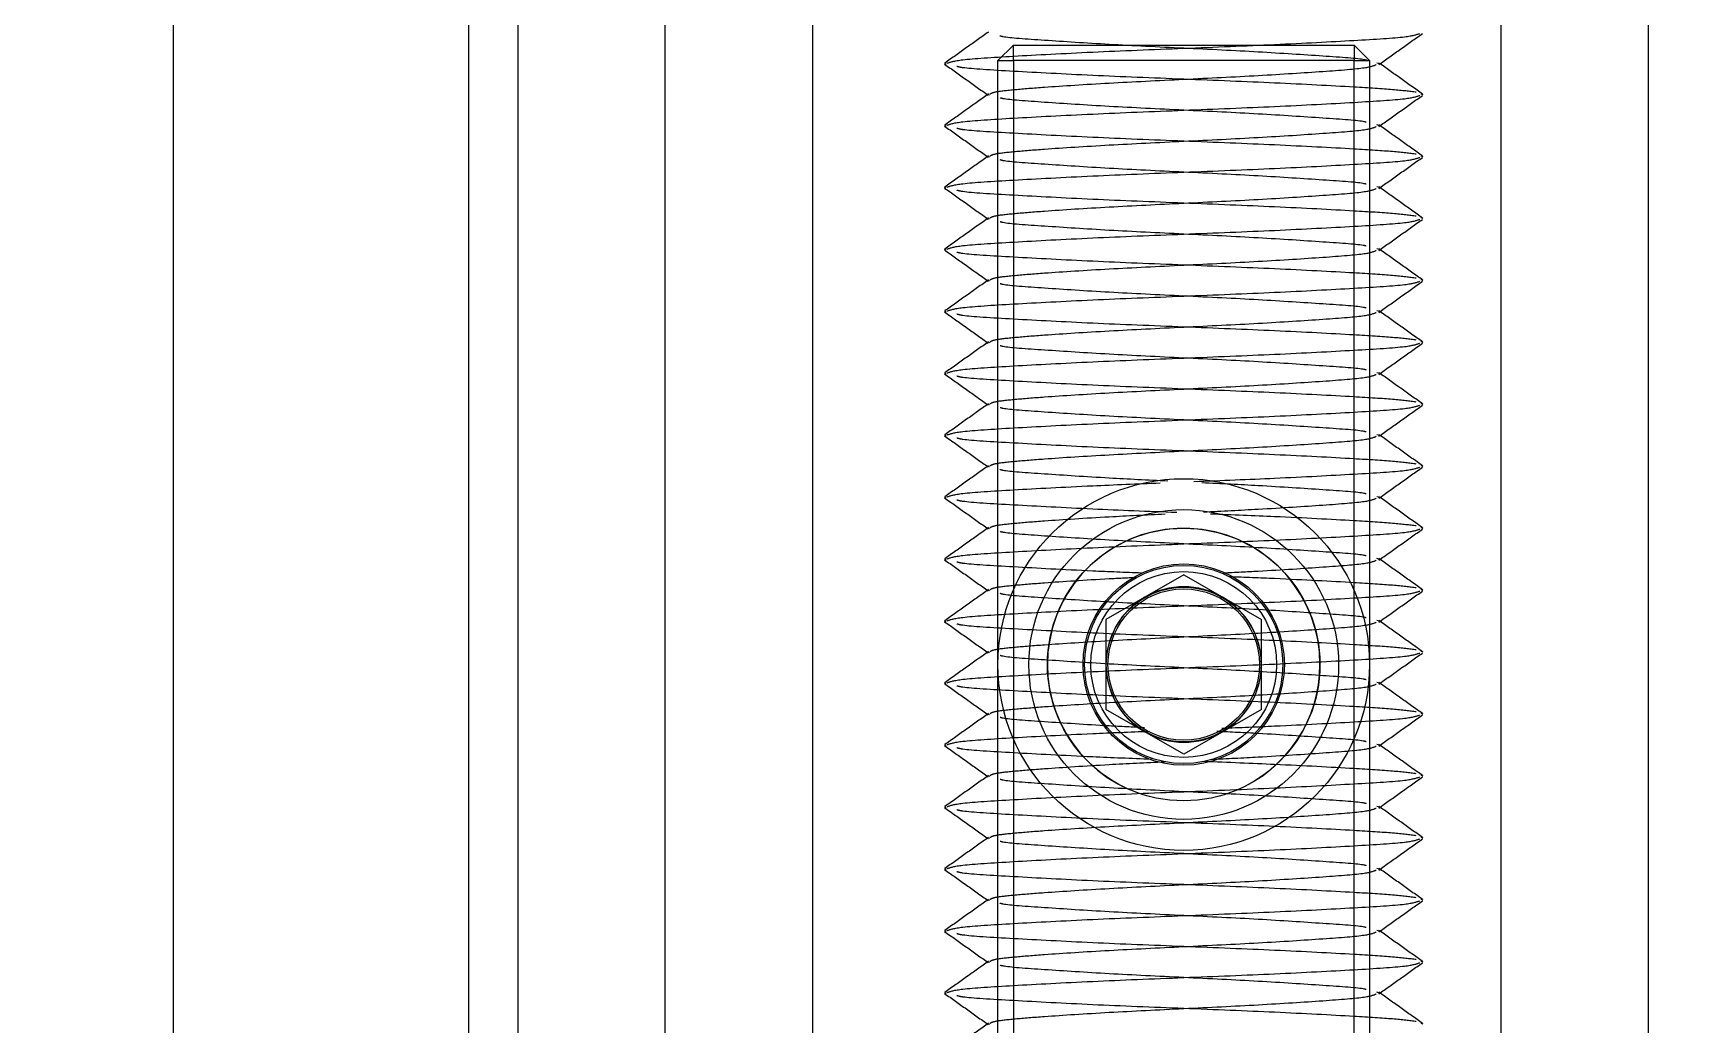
# Model space of a CAD drawing. Header units: metres. Extents: x 0 to 63075, y 0 to 44550.
# Drawn here: x 14044.5 to 14098.3, y 27399.6 to 27431.6 of the extents above; entities that cross this region are included whole.
import ezdxf

# ---------------------------------------------------------------- set-up
doc = ezdxf.new("R2010")
doc.units = ezdxf.units.M
doc.header["$LTSCALE"] = 75
doc.linetypes.add('HIDDEN2', pattern=[4.7625, 3.175, -1.5875])
for name, color, linetype in [('SDM', 7, 'Continuous'), ('SL1', 8, 'Continuous'), ('SL4', 4, 'Continuous'), ('ST1', 7, 'HIDDEN2')]:
    doc.layers.add(name, color=color, linetype=linetype)

# ---------------------------------------------------------------- blocks, each defined once
blk = doc.blocks.new('A$C1d93b9d1')
at = {"layer": 'SL1'}
blk.add_arc((5798.635, 3250), 171.45, 193.60643, 339.18626, dxfattribs=at)
blk = doc.blocks.new('A$C429c7d53')
at = {"layer": 'SL4'}
for p, q in [((328.24, 215), (328.24, 1004.763)), ((337.765, 1004.763), (337.765, 54.76)), ((339.358, 381.194), (339.358, 91.194)), ((344.115, 378.194), (344.115, 86.437)), ((371.108, 378.194), (371.108, 86.437)), ((375.865, 378.019), (375.865, 91.194)), ((348.878, 344.217), (348.878, 117.694)), ((360.865, 324.092), (358.355, 322.643)), ((360.865, 324.092), (363.375, 322.643)), ((358.355, 322.643), (358.355, 319.745)), ((363.375, 319.745), (363.375, 322.643)), ((360.865, 318.296), (358.355, 319.745)), ((363.375, 319.745), (360.865, 318.296))]:
    blk.add_line(p, q, dxfattribs=at)
for radius in [6, 5, 4.4]:
    blk.add_circle((360.865, 321.194), radius, dxfattribs=at)
for start, end in [(120, 180), (60, 120), (0, 60), (180, 240), (300, 0), (240, 300)]:
    blk.add_arc((360.865, 321.194), 2.51, start, end, dxfattribs=at)
at = {"layer": 'ST1'}
for p, q in [((325.003, 1004.763), (325.003, 4.763)), ((328.24, 215), (328.24, 1004.763)), ((333.003, 1004.763), (333.003, 4.763)), ((348.878, 381.194), (348.878, 81.194)), ((371.108, 381.194), (371.108, 86.437)), ((339.358, 378.194), (339.358, 91.194)), ((354.865, 340.694), (355.365, 341.194)), ((355.365, 341.194), (366.365, 341.194)), ((355.365, 340.694), (355.365, 341.194)), ((366.365, 341.194), (366.365, 340.694)), ((366.365, 341.194), (366.865, 340.694)), ((353.194, 340.576), (353.138, 340.589)), ((354.865, 121.694), (354.865, 340.694)), ((354.865, 340.694), (355.365, 340.694)), ((366.365, 340.694), (355.365, 340.694)), ((355.365, 340.694), (355.365, 121.694)), ((366.365, 121.694), (366.365, 340.694)), ((366.365, 340.694), (366.865, 340.694)), ((366.865, 340.694), (366.865, 121.694)), ((367.186, 340.589), (367.098, 340.612)), ((354.597, 339.575), (354.544, 339.589)), ((368.592, 339.589), (368.534, 339.61)), ((353.194, 338.576), (353.138, 338.589)), ((367.186, 338.589), (367.098, 338.612)), ((354.597, 337.575), (354.544, 337.589)), ((368.592, 337.589), (368.534, 337.61)), ((353.194, 336.576), (353.138, 336.589)), ((367.186, 336.589), (367.098, 336.612)), ((354.597, 335.575), (354.544, 335.589)), ((368.592, 335.589), (368.534, 335.61)), ((353.194, 334.576), (353.138, 334.589)), ((367.186, 334.589), (367.098, 334.612)), ((354.597, 333.575), (354.544, 333.589)), ((368.592, 333.589), (368.534, 333.61)), ((353.194, 332.576), (353.138, 332.589)), ((367.186, 332.589), (367.098, 332.612)), ((354.597, 331.575), (354.544, 331.589)), ((368.592, 331.589), (368.534, 331.61)), ((353.194, 330.576), (353.138, 330.589)), ((367.186, 330.589), (367.098, 330.612)), ((354.597, 329.575), (354.544, 329.589)), ((368.592, 329.589), (368.534, 329.61)), ((367.186, 328.589), (367.098, 328.612)), ((353.194, 328.576), (353.138, 328.589)), ((354.597, 327.575), (354.544, 327.589)), ((368.592, 327.589), (368.534, 327.61)), ((353.194, 326.576), (353.138, 326.589)), ((367.186, 326.589), (367.098, 326.612)), ((354.597, 325.575), (354.544, 325.589)), ((368.592, 325.589), (368.534, 325.61)), ((353.194, 324.576), (353.138, 324.589)), ((367.186, 324.589), (367.098, 324.612)), ((354.597, 323.575), (354.544, 323.589)), ((368.592, 323.589), (368.534, 323.61)), ((353.194, 322.576), (353.138, 322.589)), ((367.186, 322.589), (367.098, 322.612)), ((368.592, 321.589), (368.534, 321.61)), ((354.597, 321.575), (354.544, 321.589)), ((353.194, 320.576), (353.138, 320.589)), ((367.186, 320.589), (367.098, 320.612)), ((354.597, 319.575), (354.544, 319.589)), ((368.592, 319.589), (368.534, 319.61)), ((353.194, 318.576), (353.138, 318.589)), ((367.186, 318.589), (367.098, 318.612)), ((354.597, 317.575), (354.544, 317.589)), ((368.592, 317.589), (368.534, 317.61)), ((353.194, 316.576), (353.138, 316.589)), ((367.186, 316.589), (367.098, 316.612)), ((354.597, 315.575), (354.544, 315.589)), ((368.592, 315.589), (368.534, 315.61)), ((367.186, 314.589), (367.098, 314.612)), ((353.194, 314.576), (353.138, 314.589)), ((354.597, 313.575), (354.544, 313.589)), ((368.592, 313.589), (368.534, 313.61)), ((353.194, 312.576), (353.138, 312.589)), ((367.186, 312.589), (367.098, 312.612)), ((354.597, 311.575), (354.544, 311.589)), ((368.592, 311.589), (368.534, 311.61)), ((353.194, 310.576), (353.138, 310.589)), ((367.186, 310.589), (367.098, 310.612)), ((354.597, 309.575), (354.544, 309.589)), ((368.592, 309.589), (368.534, 309.61))]:
    blk.add_line(p, q, dxfattribs=at)
for radius in [3.25, 3.25, 3.2, 3, 2.5, 2.445]:
    blk.add_circle((360.865, 321.194), radius, dxfattribs=at)
for start, end in [(0, 246.4436), (292.813, 0)]:
    blk.add_arc((360.865, 321.194), 4.4, start, end, dxfattribs=at)
for points, knots in [([(354.561, 341.613), (354.326, 341.446), (353.856, 341.111), (353.386, 340.776), (353.151, 340.608)], [0, 0, 0, 0, 0.499908, 1, 1, 1, 1]), ([(353.229, 340.608), (353.334, 340.645), (353.561, 340.725), (355.282, 340.832), (357.822, 340.968), (360.865, 341.089), (363.908, 341.209), (366.447, 341.345), (368.157, 341.451), (368.382, 341.53), (368.485, 341.566)], [0, 0, 0, 0, 0.111758, 0.239388, 0.372264, 0.501747, 0.63123, 0.764106, 0.891736, 1, 1, 1, 1]), ([(367.164, 340.561), (367.399, 340.728), (367.869, 341.063), (368.339, 341.398), (368.574, 341.565)], [0, 0, 0, 0, 0.499911, 1, 1, 1, 1]), ([(366.784, 340.694), (366.759, 340.702), (366.596, 340.752), (365.394, 340.831), (363.364, 340.968), (360.865, 341.089), (358.367, 341.209), (356.334, 341.346), (355.127, 341.426), (354.964, 341.477), (354.936, 341.486)], [0, 0, 0, 0, 0.028686, 0.1824, 0.342443, 0.498392, 0.654341, 0.814384, 0.968098, 1, 1, 1, 1]), ([(353.143, 340.576), (353.377, 340.409), (353.847, 340.075), (354.316, 339.741), (354.55, 339.573)], [0, 0, 0, 0, 0.5000327, 1, 1, 1, 1]), ([(368.375, 339.667), (368.156, 339.695), (367.718, 339.752), (366.214, 339.845), (363.905, 339.968), (360.868, 340.089), (357.814, 340.209), (355.313, 340.346), (353.794, 340.432), (353.589, 340.488), (353.537, 340.503)], [0, 0, 0, 0, 0.103388, 0.206233, 0.357671, 0.505243, 0.652814, 0.804253, 0.949712, 1, 1, 1, 1]), ([(354.609, 339.612), (354.65, 339.636), (354.738, 339.688), (355.379, 339.758), (356.52, 339.848), (358.382, 339.968), (360.863, 340.089), (363.355, 340.209), (365.43, 340.345), (366.819, 340.45), (367.002, 340.527), (367.085, 340.562)], [0, 0, 0, 0, 0.072607, 0.155069, 0.237884, 0.371691, 0.502076, 0.632461, 0.766268, 0.894784, 1, 1, 1, 1]), ([(368.577, 339.61), (368.342, 339.777), (367.873, 340.111), (367.404, 340.446), (367.169, 340.613)], [0, 0, 0, 0, 0.500042, 1, 1, 1, 1]), ([(354.561, 339.613), (354.326, 339.446), (353.856, 339.111), (353.386, 338.776), (353.151, 338.608)], [0, 0, 0, 0, 0.499908, 1, 1, 1, 1]), ([(353.229, 338.608), (353.334, 338.645), (353.561, 338.725), (355.282, 338.832), (357.822, 338.968), (360.865, 339.089), (363.908, 339.209), (366.447, 339.345), (368.157, 339.451), (368.382, 339.53), (368.485, 339.566)], [0, 0, 0, 0, 0.111758, 0.239388, 0.372264, 0.501747, 0.63123, 0.764106, 0.891736, 1, 1, 1, 1]), ([(366.759, 338.701), (366.74, 338.706), (366.578, 338.754), (365.389, 338.831), (363.365, 338.968), (360.865, 339.089), (358.367, 339.209), (356.334, 339.346), (355.127, 339.426), (354.964, 339.477), (354.936, 339.486)], [0, 0, 0, 0, 0.020732, 0.175704, 0.337058, 0.494284, 0.651511, 0.812864, 0.967837, 1, 1, 1, 1]), ([(367.164, 338.561), (367.399, 338.728), (367.869, 339.063), (368.339, 339.398), (368.574, 339.565)], [0, 0, 0, 0, 0.499911, 1, 1, 1, 1]), ([(353.143, 338.576), (353.377, 338.409), (353.847, 338.075), (354.316, 337.741), (354.55, 337.573)], [0, 0, 0, 0, 0.500033, 1, 1, 1, 1]), ([(368.375, 337.667), (368.156, 337.695), (367.718, 337.752), (366.214, 337.845), (363.905, 337.968), (360.868, 338.089), (357.814, 338.209), (355.313, 338.346), (353.794, 338.432), (353.589, 338.488), (353.537, 338.503)], [0, 0, 0, 0, 0.103388, 0.206233, 0.357671, 0.505243, 0.652814, 0.804253, 0.949712, 1, 1, 1, 1]), ([(354.609, 337.612), (354.65, 337.636), (354.738, 337.688), (355.379, 337.758), (356.52, 337.848), (358.382, 337.968), (360.863, 338.089), (363.355, 338.209), (365.43, 338.345), (366.819, 338.45), (367.002, 338.527), (367.085, 338.562)], [0, 0, 0, 0, 0.072607, 0.155069, 0.237884, 0.371691, 0.502076, 0.632461, 0.766268, 0.894784, 1, 1, 1, 1]), ([(368.577, 337.61), (368.342, 337.777), (367.873, 338.111), (367.404, 338.446), (367.169, 338.613)], [0, 0, 0, 0, 0.500042, 1, 1, 1, 1]), ([(354.561, 337.613), (354.326, 337.446), (353.856, 337.111), (353.386, 336.776), (353.151, 336.608)], [0, 0, 0, 0, 0.499908, 1, 1, 1, 1]), ([(353.229, 336.608), (353.334, 336.645), (353.561, 336.725), (355.282, 336.832), (357.822, 336.968), (360.865, 337.089), (363.908, 337.209), (366.447, 337.345), (368.157, 337.451), (368.382, 337.53), (368.485, 337.566)], [0, 0, 0, 0, 0.111758, 0.239388, 0.372264, 0.501747, 0.63123, 0.764106, 0.891736, 1, 1, 1, 1]), ([(366.759, 336.701), (366.74, 336.706), (366.578, 336.754), (365.389, 336.831), (363.365, 336.968), (360.865, 337.089), (358.367, 337.209), (356.334, 337.346), (355.127, 337.426), (354.964, 337.477), (354.936, 337.486)], [0, 0, 0, 0, 0.020732, 0.175704, 0.337058, 0.494284, 0.651511, 0.812864, 0.967837, 1, 1, 1, 1]), ([(367.164, 336.561), (367.399, 336.728), (367.869, 337.063), (368.339, 337.398), (368.574, 337.565)], [0, 0, 0, 0, 0.499911, 1, 1, 1, 1]), ([(353.143, 336.576), (353.377, 336.409), (353.847, 336.075), (354.316, 335.741), (354.55, 335.573)], [0, 0, 0, 0, 0.5000327, 1, 1, 1, 1]), ([(368.375, 335.667), (368.156, 335.695), (367.718, 335.752), (366.214, 335.845), (363.905, 335.968), (360.868, 336.089), (357.814, 336.209), (355.313, 336.346), (353.794, 336.432), (353.589, 336.488), (353.537, 336.503)], [0, 0, 0, 0, 0.103388, 0.206233, 0.357671, 0.505243, 0.652814, 0.804253, 0.949712, 1, 1, 1, 1]), ([(354.609, 335.612), (354.65, 335.636), (354.738, 335.688), (355.379, 335.758), (356.52, 335.848), (358.382, 335.968), (360.863, 336.089), (363.355, 336.209), (365.43, 336.345), (366.819, 336.45), (367.002, 336.527), (367.085, 336.562)], [0, 0, 0, 0, 0.072607, 0.155069, 0.237884, 0.371691, 0.502076, 0.632461, 0.766268, 0.894784, 1, 1, 1, 1]), ([(368.577, 335.61), (368.342, 335.777), (367.873, 336.111), (367.404, 336.446), (367.169, 336.613)], [0, 0, 0, 0, 0.500042, 1, 1, 1, 1]), ([(354.561, 335.613), (354.326, 335.446), (353.856, 335.111), (353.386, 334.776), (353.151, 334.608)], [0, 0, 0, 0, 0.499908, 1, 1, 1, 1]), ([(353.229, 334.608), (353.334, 334.645), (353.561, 334.725), (355.282, 334.832), (357.822, 334.968), (360.865, 335.089), (363.908, 335.209), (366.447, 335.345), (368.157, 335.451), (368.382, 335.53), (368.485, 335.566)], [0, 0, 0, 0, 0.111758, 0.239388, 0.372264, 0.501747, 0.63123, 0.764106, 0.891736, 1, 1, 1, 1]), ([(366.759, 334.701), (366.74, 334.706), (366.578, 334.754), (365.389, 334.831), (363.365, 334.968), (360.865, 335.089), (358.367, 335.209), (356.334, 335.346), (355.127, 335.426), (354.964, 335.477), (354.936, 335.486)], [0, 0, 0, 0, 0.020732, 0.175704, 0.337058, 0.494284, 0.651511, 0.812864, 0.967837, 1, 1, 1, 1]), ([(367.164, 334.561), (367.399, 334.728), (367.869, 335.063), (368.339, 335.398), (368.574, 335.565)], [0, 0, 0, 0, 0.499911, 1, 1, 1, 1]), ([(353.143, 334.576), (353.377, 334.409), (353.847, 334.075), (354.316, 333.741), (354.55, 333.573)], [0, 0, 0, 0, 0.500033, 1, 1, 1, 1]), ([(354.609, 333.612), (354.65, 333.636), (354.738, 333.688), (355.379, 333.758), (356.52, 333.848), (358.382, 333.968), (360.863, 334.089), (363.355, 334.209), (365.43, 334.345), (366.819, 334.45), (367.002, 334.527), (367.085, 334.562)], [0, 0, 0, 0, 0.072607, 0.155069, 0.237884, 0.371691, 0.502076, 0.632461, 0.766268, 0.894784, 1, 1, 1, 1]), ([(368.577, 333.61), (368.342, 333.777), (367.873, 334.111), (367.404, 334.446), (367.169, 334.613)], [0, 0, 0, 0, 0.500042, 1, 1, 1, 1]), ([(368.375, 333.667), (368.156, 333.695), (367.718, 333.752), (366.214, 333.845), (363.905, 333.968), (360.868, 334.089), (357.814, 334.209), (355.313, 334.346), (353.794, 334.432), (353.589, 334.488), (353.537, 334.503)], [0, 0, 0, 0, 0.103388, 0.206233, 0.357671, 0.505243, 0.652814, 0.804253, 0.949712, 1, 1, 1, 1]), ([(354.561, 333.613), (354.326, 333.446), (353.856, 333.111), (353.386, 332.776), (353.151, 332.608)], [0, 0, 0, 0, 0.499908, 1, 1, 1, 1]), ([(353.229, 332.608), (353.334, 332.645), (353.561, 332.725), (355.282, 332.832), (357.822, 332.968), (360.865, 333.089), (363.908, 333.209), (366.447, 333.345), (368.157, 333.451), (368.382, 333.53), (368.485, 333.566)], [0, 0, 0, 0, 0.111758, 0.239388, 0.372264, 0.501747, 0.63123, 0.764106, 0.891736, 1, 1, 1, 1]), ([(366.759, 332.701), (366.74, 332.706), (366.578, 332.754), (365.389, 332.831), (363.365, 332.968), (360.865, 333.089), (358.367, 333.209), (356.334, 333.346), (355.127, 333.426), (354.964, 333.477), (354.936, 333.486)], [0, 0, 0, 0, 0.020732, 0.175704, 0.337058, 0.494284, 0.651511, 0.812864, 0.967837, 1, 1, 1, 1]), ([(367.164, 332.561), (367.399, 332.728), (367.869, 333.063), (368.339, 333.398), (368.574, 333.565)], [0, 0, 0, 0, 0.499911, 1, 1, 1, 1]), ([(353.143, 332.576), (353.377, 332.409), (353.847, 332.075), (354.316, 331.741), (354.55, 331.573)], [0, 0, 0, 0, 0.500033, 1, 1, 1, 1]), ([(368.375, 331.667), (368.156, 331.695), (367.718, 331.752), (366.214, 331.845), (363.905, 331.968), (360.868, 332.089), (357.814, 332.209), (355.313, 332.346), (353.794, 332.432), (353.589, 332.488), (353.537, 332.503)], [0, 0, 0, 0, 0.103388, 0.206233, 0.357671, 0.505243, 0.652814, 0.804253, 0.949712, 1, 1, 1, 1]), ([(354.609, 331.612), (354.65, 331.636), (354.738, 331.688), (355.379, 331.758), (356.52, 331.848), (358.382, 331.968), (360.863, 332.089), (363.355, 332.209), (365.43, 332.345), (366.819, 332.45), (367.002, 332.527), (367.085, 332.562)], [0, 0, 0, 0, 0.072607, 0.155069, 0.237884, 0.371691, 0.502076, 0.632461, 0.766268, 0.894784, 1, 1, 1, 1]), ([(368.577, 331.61), (368.342, 331.777), (367.873, 332.111), (367.404, 332.446), (367.169, 332.613)], [0, 0, 0, 0, 0.500042, 1, 1, 1, 1]), ([(354.561, 331.613), (354.326, 331.446), (353.856, 331.111), (353.386, 330.776), (353.151, 330.608)], [0, 0, 0, 0, 0.499908, 1, 1, 1, 1]), ([(353.229, 330.608), (353.334, 330.645), (353.561, 330.725), (355.282, 330.832), (357.822, 330.968), (360.865, 331.089), (363.908, 331.209), (366.447, 331.345), (368.157, 331.451), (368.382, 331.53), (368.485, 331.566)], [0, 0, 0, 0, 0.111758, 0.239388, 0.372264, 0.501747, 0.63123, 0.764106, 0.891736, 1, 1, 1, 1]), ([(366.759, 330.701), (366.74, 330.706), (366.578, 330.754), (365.389, 330.831), (363.365, 330.968), (360.865, 331.089), (358.367, 331.209), (356.334, 331.346), (355.127, 331.426), (354.964, 331.477), (354.936, 331.486)], [0, 0, 0, 0, 0.020732, 0.175704, 0.337058, 0.494284, 0.651511, 0.812864, 0.967837, 1, 1, 1, 1]), ([(367.164, 330.561), (367.399, 330.728), (367.869, 331.063), (368.339, 331.398), (368.574, 331.565)], [0, 0, 0, 0, 0.499911, 1, 1, 1, 1]), ([(353.143, 330.576), (353.377, 330.409), (353.847, 330.075), (354.316, 329.741), (354.55, 329.573)], [0, 0, 0, 0, 0.5000327, 1, 1, 1, 1]), ([(368.375, 329.667), (368.156, 329.695), (367.718, 329.752), (366.214, 329.845), (363.905, 329.968), (360.868, 330.089), (357.814, 330.209), (355.313, 330.346), (353.794, 330.432), (353.589, 330.488), (353.537, 330.503)], [0, 0, 0, 0, 0.103388, 0.206233, 0.357671, 0.505243, 0.652814, 0.804253, 0.949712, 1, 1, 1, 1]), ([(354.609, 329.612), (354.65, 329.636), (354.738, 329.688), (355.379, 329.758), (356.52, 329.848), (358.382, 329.968), (360.863, 330.089), (363.355, 330.209), (365.43, 330.345), (366.819, 330.45), (367.002, 330.527), (367.085, 330.562)], [0, 0, 0, 0, 0.072607, 0.155069, 0.237884, 0.371691, 0.502076, 0.632461, 0.766268, 0.894784, 1, 1, 1, 1]), ([(368.577, 329.61), (368.342, 329.777), (367.873, 330.111), (367.404, 330.446), (367.169, 330.613)], [0, 0, 0, 0, 0.5000417, 1, 1, 1, 1]), ([(354.561, 329.613), (354.326, 329.446), (353.856, 329.111), (353.386, 328.776), (353.151, 328.608)], [0, 0, 0, 0, 0.499908, 1, 1, 1, 1]), ([(353.229, 328.608), (353.334, 328.645), (353.561, 328.725), (355.282, 328.832), (357.822, 328.968), (360.865, 329.089), (363.908, 329.209), (366.447, 329.345), (368.157, 329.451), (368.382, 329.53), (368.485, 329.566)], [0, 0, 0, 0, 0.111758, 0.239388, 0.372264, 0.501747, 0.63123, 0.764106, 0.891736, 1, 1, 1, 1]), ([(366.759, 328.701), (366.74, 328.706), (366.578, 328.754), (365.389, 328.831), (363.365, 328.968), (360.865, 329.089), (358.367, 329.209), (356.334, 329.346), (355.127, 329.426), (354.964, 329.477), (354.936, 329.486)], [0, 0, 0, 0, 0.020732, 0.175704, 0.337058, 0.494284, 0.651511, 0.812864, 0.967837, 1, 1, 1, 1]), ([(367.164, 328.561), (367.399, 328.728), (367.869, 329.063), (368.339, 329.398), (368.574, 329.565)], [0, 0, 0, 0, 0.499911, 1, 1, 1, 1]), ([(368.577, 327.61), (368.342, 327.777), (367.873, 328.111), (367.404, 328.446), (367.169, 328.613)], [0, 0, 0, 0, 0.500042, 1, 1, 1, 1]), ([(353.143, 328.576), (353.377, 328.409), (353.847, 328.075), (354.316, 327.741), (354.55, 327.573)], [0, 0, 0, 0, 0.5000327, 1, 1, 1, 1]), ([(368.375, 327.667), (368.156, 327.695), (367.718, 327.752), (366.214, 327.845), (363.905, 327.968), (360.868, 328.089), (357.814, 328.209), (355.313, 328.346), (353.794, 328.432), (353.589, 328.488), (353.537, 328.503)], [0, 0, 0, 0, 0.103388, 0.206233, 0.357671, 0.505243, 0.652814, 0.804253, 0.949712, 1, 1, 1, 1]), ([(354.609, 327.612), (354.65, 327.636), (354.738, 327.688), (355.379, 327.758), (356.52, 327.848), (358.382, 327.968), (360.863, 328.089), (363.355, 328.209), (365.43, 328.345), (366.819, 328.45), (367.002, 328.527), (367.085, 328.562)], [0, 0, 0, 0, 0.072607, 0.155069, 0.237884, 0.371691, 0.502076, 0.632461, 0.766268, 0.894784, 1, 1, 1, 1]), ([(354.561, 327.613), (354.326, 327.446), (353.856, 327.111), (353.386, 326.776), (353.151, 326.608)], [0, 0, 0, 0, 0.499908, 1, 1, 1, 1]), ([(361.195, 327.102), (362.087, 327.138), (364.008, 327.214), (366.445, 327.345), (368.157, 327.451), (368.382, 327.53), (368.485, 327.566)], [0, 0, 0, 0, 0.23759, 0.512303, 0.77617, 1, 1, 1, 1]), ([(367.164, 326.561), (367.399, 326.728), (367.869, 327.063), (368.339, 327.398), (368.574, 327.565)], [0, 0, 0, 0, 0.499911, 1, 1, 1, 1]), ([(353.229, 326.608), (353.334, 326.645), (353.56, 326.725), (355.286, 326.832), (357.593, 326.957), (359.364, 327.027), (360.107, 327.057)], [0, 0, 0, 0, 0.23863, 0.511149, 0.79487, 1, 1, 1, 1]), ([(360.351, 327.115), (359.704, 327.146), (358.213, 327.218), (356.336, 327.346), (355.127, 327.426), (354.964, 327.477), (354.936, 327.486)], [0, 0, 0, 0, 0.261803, 0.603595, 0.931869, 1, 1, 1, 1]), ([(366.759, 326.701), (366.74, 326.706), (366.579, 326.754), (365.386, 326.831), (363.54, 326.957), (362.073, 327.029), (361.452, 327.059)], [0, 0, 0, 0, 0.045476, 0.385406, 0.739334, 1, 1, 1, 1]), ([(353.143, 326.576), (353.377, 326.409), (353.847, 326.075), (354.316, 325.741), (354.55, 325.573)], [0, 0, 0, 0, 0.5000327, 1, 1, 1, 1]), ([(360.644, 326.098), (359.713, 326.135), (357.748, 326.212), (355.314, 326.346), (353.794, 326.432), (353.589, 326.488), (353.537, 326.503)], [0, 0, 0, 0, 0.282133, 0.595259, 0.896021, 1, 1, 1, 1]), ([(361.506, 326.121), (362.107, 326.151), (363.549, 326.221), (365.427, 326.346), (366.82, 326.45), (367.003, 326.527), (367.085, 326.562)], [0, 0, 0, 0, 0.206362, 0.495296, 0.772803, 1, 1, 1, 1]), ([(368.577, 325.61), (368.342, 325.777), (367.873, 326.111), (367.404, 326.446), (367.169, 326.613)], [0, 0, 0, 0, 0.500042, 1, 1, 1, 1]), ([(354.609, 325.612), (354.65, 325.636), (354.738, 325.688), (355.379, 325.758), (356.522, 325.848), (358.198, 325.957), (359.652, 326.028), (360.266, 326.058)], [0, 0, 0, 0, 0.154626, 0.330238, 0.506602, 0.791562, 1, 1, 1, 1]), ([(368.375, 325.667), (368.156, 325.695), (367.719, 325.752), (366.211, 325.845), (364.169, 325.955), (362.437, 326.024), (361.732, 326.052)], [0, 0, 0, 0, 0.223937, 0.446697, 0.77471, 1, 1, 1, 1]), ([(354.561, 325.613), (354.326, 325.446), (353.856, 325.111), (353.386, 324.776), (353.151, 324.608)], [0, 0, 0, 0, 0.499908, 1, 1, 1, 1]), ([(353.229, 324.608), (353.334, 324.645), (353.561, 324.725), (355.282, 324.832), (357.822, 324.968), (360.865, 325.089), (363.908, 325.209), (366.447, 325.345), (368.157, 325.451), (368.382, 325.53), (368.485, 325.566)], [0, 0, 0, 0, 0.111758, 0.239388, 0.372264, 0.501747, 0.63123, 0.764106, 0.891736, 1, 1, 1, 1]), ([(366.759, 324.701), (366.74, 324.706), (366.578, 324.754), (365.389, 324.831), (363.365, 324.968), (360.865, 325.089), (358.367, 325.209), (356.334, 325.346), (355.127, 325.426), (354.964, 325.477), (354.936, 325.486)], [0, 0, 0, 0, 0.020732, 0.175704, 0.337058, 0.494284, 0.651511, 0.812864, 0.967837, 1, 1, 1, 1]), ([(367.164, 324.561), (367.399, 324.728), (367.869, 325.063), (368.339, 325.398), (368.574, 325.565)], [0, 0, 0, 0, 0.499911, 1, 1, 1, 1]), ([(353.143, 324.576), (353.377, 324.409), (353.847, 324.075), (354.316, 323.741), (354.55, 323.573)], [0, 0, 0, 0, 0.5000327, 1, 1, 1, 1]), ([(359.505, 324.145), (358.968, 324.167), (357.406, 324.229), (355.321, 324.346), (353.794, 324.432), (353.589, 324.488), (353.537, 324.503)], [0, 0, 0, 0, 0.185758, 0.540921, 0.882062, 1, 1, 1, 1]), ([(362.149, 324.154), (362.528, 324.173), (363.744, 324.232), (365.423, 324.346), (366.821, 324.45), (367.003, 324.527), (367.085, 324.562)], [0, 0, 0, 0, 0.141775, 0.454223, 0.754314, 1, 1, 1, 1]), ([(368.577, 323.61), (368.342, 323.777), (367.873, 324.111), (367.404, 324.446), (367.169, 324.613)], [0, 0, 0, 0, 0.500042, 1, 1, 1, 1]), ([(354.609, 323.612), (354.65, 323.636), (354.739, 323.688), (355.378, 323.758), (356.526, 323.848), (357.907, 323.94), (359.03, 323.996), (359.319, 324.01)], [0, 0, 0, 0, 0.173636, 0.370838, 0.568885, 0.888877, 1, 1, 1, 1]), ([(368.375, 323.667), (368.156, 323.695), (367.719, 323.752), (366.208, 323.845), (364.357, 323.946), (362.841, 324.007), (362.347, 324.027)], [0, 0, 0, 0, 0.240012, 0.478761, 0.83032, 1, 1, 1, 1]), ([(354.561, 323.613), (354.326, 323.446), (353.856, 323.111), (353.386, 322.776), (353.151, 322.608)], [0, 0, 0, 0, 0.499908, 1, 1, 1, 1]), ([(353.229, 322.608), (353.334, 322.645), (353.561, 322.725), (355.282, 322.832), (357.822, 322.968), (360.865, 323.089), (363.908, 323.209), (366.447, 323.345), (368.157, 323.451), (368.382, 323.53), (368.485, 323.566)], [0, 0, 0, 0, 0.111758, 0.239388, 0.372264, 0.501747, 0.63123, 0.764106, 0.891736, 1, 1, 1, 1]), ([(366.759, 322.701), (366.74, 322.706), (366.578, 322.754), (365.389, 322.831), (363.365, 322.968), (360.865, 323.089), (358.367, 323.209), (356.334, 323.346), (355.127, 323.426), (354.964, 323.477), (354.936, 323.486)], [0, 0, 0, 0, 0.020732, 0.175704, 0.337058, 0.494284, 0.651511, 0.812864, 0.967837, 1, 1, 1, 1]), ([(367.164, 322.561), (367.399, 322.728), (367.869, 323.063), (368.339, 323.398), (368.574, 323.565)], [0, 0, 0, 0, 0.499911, 1, 1, 1, 1]), ([(353.143, 322.576), (353.377, 322.409), (353.847, 322.075), (354.316, 321.741), (354.55, 321.573)], [0, 0, 0, 0, 0.500033, 1, 1, 1, 1]), ([(368.375, 321.667), (368.156, 321.695), (367.718, 321.752), (366.214, 321.845), (363.905, 321.968), (360.868, 322.089), (357.814, 322.209), (355.313, 322.346), (353.794, 322.432), (353.589, 322.488), (353.537, 322.503)], [0, 0, 0, 0, 0.103388, 0.206233, 0.357671, 0.505243, 0.652814, 0.804253, 0.949712, 1, 1, 1, 1]), ([(354.609, 321.612), (354.65, 321.636), (354.738, 321.688), (355.379, 321.758), (356.52, 321.848), (358.382, 321.968), (360.863, 322.089), (363.355, 322.209), (365.43, 322.345), (366.819, 322.45), (367.002, 322.527), (367.085, 322.562)], [0, 0, 0, 0, 0.072607, 0.155069, 0.237884, 0.371691, 0.502076, 0.632461, 0.766268, 0.894784, 1, 1, 1, 1]), ([(368.577, 321.61), (368.342, 321.777), (367.873, 322.111), (367.404, 322.446), (367.169, 322.613)], [0, 0, 0, 0, 0.500042, 1, 1, 1, 1]), ([(354.561, 321.613), (354.326, 321.446), (353.856, 321.111), (353.386, 320.776), (353.151, 320.608)], [0, 0, 0, 0, 0.499908, 1, 1, 1, 1]), ([(353.229, 320.608), (353.334, 320.645), (353.561, 320.725), (355.282, 320.832), (357.822, 320.968), (360.865, 321.089), (363.908, 321.209), (366.447, 321.345), (368.157, 321.451), (368.382, 321.53), (368.485, 321.566)], [0, 0, 0, 0, 0.1117583, 0.2393882, 0.3722641, 0.5017472, 0.6312302, 0.7641061, 0.891736, 1, 1, 1, 1]), ([(366.759, 320.701), (366.74, 320.706), (366.578, 320.754), (365.389, 320.831), (363.365, 320.968), (360.865, 321.089), (358.367, 321.209), (356.334, 321.346), (355.127, 321.426), (354.964, 321.477), (354.936, 321.486)], [0, 0, 0, 0, 0.020732, 0.175704, 0.337058, 0.494284, 0.651511, 0.812864, 0.967837, 1, 1, 1, 1]), ([(367.164, 320.561), (367.399, 320.728), (367.869, 321.063), (368.339, 321.398), (368.574, 321.565)], [0, 0, 0, 0, 0.499911, 1, 1, 1, 1]), ([(353.143, 320.576), (353.377, 320.409), (353.847, 320.075), (354.316, 319.741), (354.55, 319.573)], [0, 0, 0, 0, 0.500033, 1, 1, 1, 1]), ([(354.609, 319.612), (354.65, 319.636), (354.738, 319.688), (355.379, 319.758), (356.52, 319.848), (358.382, 319.968), (360.863, 320.089), (363.355, 320.209), (365.43, 320.345), (366.819, 320.45), (367.002, 320.527), (367.085, 320.562)], [0, 0, 0, 0, 0.072607, 0.155069, 0.237884, 0.371691, 0.502076, 0.632461, 0.766268, 0.894784, 1, 1, 1, 1]), ([(368.577, 319.61), (368.342, 319.777), (367.873, 320.111), (367.404, 320.446), (367.169, 320.613)], [0, 0, 0, 0, 0.500042, 1, 1, 1, 1]), ([(368.375, 319.667), (368.156, 319.695), (367.718, 319.752), (366.214, 319.845), (363.905, 319.968), (360.868, 320.089), (357.814, 320.209), (355.313, 320.346), (353.794, 320.432), (353.589, 320.488), (353.537, 320.503)], [0, 0, 0, 0, 0.103388, 0.206233, 0.357671, 0.505243, 0.652814, 0.804253, 0.949712, 1, 1, 1, 1]), ([(354.561, 319.613), (354.326, 319.446), (353.856, 319.111), (353.386, 318.776), (353.151, 318.608)], [0, 0, 0, 0, 0.499908, 1, 1, 1, 1]), ([(359.595, 319.153), (359.21, 319.172), (357.987, 319.232), (356.342, 319.346), (355.127, 319.426), (354.964, 319.477), (354.936, 319.486)], [0, 0, 0, 0, 0.175406, 0.5572, 0.923895, 1, 1, 1, 1]), ([(362.101, 319.14), (362.68, 319.163), (364.283, 319.228), (366.44, 319.346), (368.158, 319.451), (368.383, 319.53), (368.485, 319.566)], [0, 0, 0, 0, 0.1689379, 0.468388, 0.7560155, 1, 1, 1, 1]), ([(367.164, 318.561), (367.399, 318.728), (367.869, 319.063), (368.339, 319.398), (368.574, 319.565)], [0, 0, 0, 0, 0.499911, 1, 1, 1, 1]), ([(353.229, 318.608), (353.334, 318.645), (353.559, 318.725), (355.288, 318.832), (357.483, 318.951), (359.128, 319.017), (359.747, 319.042)], [0, 0, 0, 0, 0.24701, 0.5291, 0.822785, 1, 1, 1, 1]), ([(366.759, 318.701), (366.74, 318.706), (366.579, 318.754), (365.383, 318.831), (363.685, 318.949), (362.39, 319.012), (361.936, 319.034)], [0, 0, 0, 0, 0.048874, 0.414205, 0.794579, 1, 1, 1, 1]), ([(353.143, 318.576), (353.377, 318.409), (353.847, 318.075), (354.316, 317.741), (354.55, 317.573)], [0, 0, 0, 0, 0.5000327, 1, 1, 1, 1]), ([(359.82, 318.132), (359.175, 318.158), (357.501, 318.225), (355.319, 318.346), (353.794, 318.432), (353.589, 318.488), (353.537, 318.503)], [0, 0, 0, 0, 0.214976, 0.557394, 0.886294, 1, 1, 1, 1]), ([(361.748, 318.133), (362.265, 318.159), (363.622, 318.225), (365.426, 318.346), (366.82, 318.45), (367.003, 318.527), (367.085, 318.562)], [0, 0, 0, 0, 0.18326, 0.480605, 0.76619, 1, 1, 1, 1]), ([(368.577, 317.61), (368.342, 317.777), (367.873, 318.111), (367.404, 318.446), (367.169, 318.613)], [0, 0, 0, 0, 0.500042, 1, 1, 1, 1]), ([(354.609, 317.612), (354.65, 317.636), (354.738, 317.688), (355.379, 317.758), (356.522, 317.848), (358.191, 317.957), (359.637, 318.027), (360.243, 318.057)], [0, 0, 0, 0, 0.155044, 0.331131, 0.507972, 0.793702, 1, 1, 1, 1]), ([(368.375, 317.667), (368.156, 317.695), (367.719, 317.752), (366.212, 317.845), (364.102, 317.958), (362.293, 318.03), (361.512, 318.062)], [0, 0, 0, 0, 0.21871, 0.43627, 0.756628, 1, 1, 1, 1]), ([(354.561, 317.613), (354.326, 317.446), (353.856, 317.111), (353.386, 316.776), (353.151, 316.608)], [0, 0, 0, 0, 0.499908, 1, 1, 1, 1]), ([(353.229, 316.608), (353.334, 316.645), (353.561, 316.725), (355.282, 316.832), (357.822, 316.968), (360.865, 317.089), (363.908, 317.209), (366.447, 317.345), (368.157, 317.451), (368.382, 317.53), (368.485, 317.566)], [0, 0, 0, 0, 0.111758, 0.239388, 0.372264, 0.501747, 0.63123, 0.764106, 0.891736, 1, 1, 1, 1]), ([(366.759, 316.701), (366.74, 316.706), (366.578, 316.754), (365.389, 316.831), (363.365, 316.968), (360.865, 317.089), (358.367, 317.209), (356.334, 317.346), (355.127, 317.426), (354.964, 317.477), (354.936, 317.486)], [0, 0, 0, 0, 0.020732, 0.175704, 0.337058, 0.494284, 0.651511, 0.812864, 0.967837, 1, 1, 1, 1]), ([(367.164, 316.561), (367.399, 316.728), (367.869, 317.063), (368.339, 317.398), (368.574, 317.565)], [0, 0, 0, 0, 0.499911, 1, 1, 1, 1]), ([(353.143, 316.576), (353.377, 316.409), (353.847, 316.075), (354.316, 315.741), (354.55, 315.573)], [0, 0, 0, 0, 0.5000327, 1, 1, 1, 1]), ([(368.375, 315.667), (368.156, 315.695), (367.718, 315.752), (366.214, 315.845), (363.905, 315.968), (360.868, 316.089), (357.814, 316.209), (355.313, 316.346), (353.794, 316.432), (353.589, 316.488), (353.537, 316.503)], [0, 0, 0, 0, 0.103388, 0.206233, 0.357671, 0.505243, 0.652814, 0.804253, 0.949712, 1, 1, 1, 1]), ([(354.609, 315.612), (354.65, 315.636), (354.738, 315.688), (355.379, 315.758), (356.52, 315.848), (358.382, 315.968), (360.863, 316.089), (363.355, 316.209), (365.43, 316.345), (366.819, 316.45), (367.002, 316.527), (367.085, 316.562)], [0, 0, 0, 0, 0.072607, 0.155069, 0.237884, 0.371691, 0.502076, 0.632461, 0.766268, 0.894784, 1, 1, 1, 1]), ([(368.577, 315.61), (368.342, 315.777), (367.873, 316.111), (367.404, 316.446), (367.169, 316.613)], [0, 0, 0, 0, 0.5000417, 1, 1, 1, 1]), ([(354.561, 315.613), (354.326, 315.446), (353.856, 315.111), (353.386, 314.776), (353.151, 314.608)], [0, 0, 0, 0, 0.499908, 1, 1, 1, 1]), ([(353.229, 314.608), (353.334, 314.645), (353.561, 314.725), (355.282, 314.832), (357.822, 314.968), (360.865, 315.089), (363.908, 315.209), (366.447, 315.345), (368.157, 315.451), (368.382, 315.53), (368.485, 315.566)], [0, 0, 0, 0, 0.111758, 0.239388, 0.372264, 0.501747, 0.63123, 0.764106, 0.891736, 1, 1, 1, 1]), ([(366.759, 314.701), (366.74, 314.706), (366.578, 314.754), (365.389, 314.831), (363.365, 314.968), (360.865, 315.089), (358.367, 315.209), (356.334, 315.346), (355.127, 315.426), (354.964, 315.477), (354.936, 315.486)], [0, 0, 0, 0, 0.020732, 0.175704, 0.337058, 0.494284, 0.651511, 0.812864, 0.967837, 1, 1, 1, 1]), ([(367.164, 314.561), (367.399, 314.728), (367.869, 315.063), (368.339, 315.398), (368.574, 315.565)], [0, 0, 0, 0, 0.499911, 1, 1, 1, 1]), ([(368.577, 313.61), (368.342, 313.777), (367.873, 314.111), (367.404, 314.446), (367.169, 314.613)], [0, 0, 0, 0, 0.500042, 1, 1, 1, 1]), ([(353.143, 314.576), (353.377, 314.409), (353.847, 314.075), (354.316, 313.741), (354.55, 313.573)], [0, 0, 0, 0, 0.500033, 1, 1, 1, 1]), ([(368.375, 313.667), (368.156, 313.695), (367.718, 313.752), (366.214, 313.845), (363.905, 313.968), (360.868, 314.089), (357.814, 314.209), (355.313, 314.346), (353.794, 314.432), (353.589, 314.488), (353.537, 314.503)], [0, 0, 0, 0, 0.103388, 0.206233, 0.357671, 0.505243, 0.652814, 0.804253, 0.949712, 1, 1, 1, 1]), ([(354.609, 313.612), (354.65, 313.636), (354.738, 313.688), (355.379, 313.758), (356.52, 313.848), (358.382, 313.968), (360.863, 314.089), (363.355, 314.209), (365.43, 314.345), (366.819, 314.45), (367.002, 314.527), (367.085, 314.562)], [0, 0, 0, 0, 0.072607, 0.155069, 0.237884, 0.371691, 0.502076, 0.632461, 0.766268, 0.894784, 1, 1, 1, 1]), ([(354.561, 313.613), (354.326, 313.446), (353.856, 313.111), (353.386, 312.776), (353.151, 312.608)], [0, 0, 0, 0, 0.499908, 1, 1, 1, 1]), ([(353.229, 312.608), (353.334, 312.645), (353.561, 312.725), (355.282, 312.832), (357.822, 312.968), (360.865, 313.089), (363.908, 313.209), (366.447, 313.345), (368.157, 313.451), (368.382, 313.53), (368.485, 313.566)], [0, 0, 0, 0, 0.111758, 0.239388, 0.372264, 0.501747, 0.63123, 0.764106, 0.891736, 1, 1, 1, 1]), ([(367.164, 312.561), (367.399, 312.728), (367.869, 313.063), (368.339, 313.398), (368.574, 313.565)], [0, 0, 0, 0, 0.499911, 1, 1, 1, 1]), ([(366.759, 312.701), (366.74, 312.706), (366.578, 312.754), (365.389, 312.831), (363.365, 312.968), (360.865, 313.089), (358.367, 313.209), (356.334, 313.346), (355.127, 313.426), (354.964, 313.477), (354.936, 313.486)], [0, 0, 0, 0, 0.020732, 0.175704, 0.337058, 0.494284, 0.651511, 0.812864, 0.967837, 1, 1, 1, 1]), ([(353.143, 312.576), (353.377, 312.409), (353.847, 312.075), (354.316, 311.741), (354.55, 311.573)], [0, 0, 0, 0, 0.500033, 1, 1, 1, 1]), ([(368.375, 311.667), (368.156, 311.695), (367.718, 311.752), (366.214, 311.845), (363.905, 311.968), (360.868, 312.089), (357.814, 312.209), (355.313, 312.346), (353.794, 312.432), (353.589, 312.488), (353.537, 312.503)], [0, 0, 0, 0, 0.103388, 0.206233, 0.357671, 0.505243, 0.652814, 0.804253, 0.949712, 1, 1, 1, 1]), ([(354.609, 311.612), (354.65, 311.636), (354.738, 311.688), (355.379, 311.758), (356.52, 311.848), (358.382, 311.968), (360.863, 312.089), (363.355, 312.209), (365.43, 312.345), (366.819, 312.45), (367.002, 312.527), (367.085, 312.562)], [0, 0, 0, 0, 0.072607, 0.155069, 0.237884, 0.371691, 0.502076, 0.632461, 0.766268, 0.894784, 1, 1, 1, 1]), ([(368.577, 311.61), (368.342, 311.777), (367.873, 312.111), (367.404, 312.446), (367.169, 312.613)], [0, 0, 0, 0, 0.5000417, 1, 1, 1, 1]), ([(354.561, 311.613), (354.326, 311.446), (353.856, 311.111), (353.386, 310.776), (353.151, 310.608)], [0, 0, 0, 0, 0.499908, 1, 1, 1, 1]), ([(353.229, 310.608), (353.334, 310.645), (353.561, 310.725), (355.282, 310.832), (357.822, 310.968), (360.865, 311.089), (363.908, 311.209), (366.447, 311.345), (368.157, 311.451), (368.382, 311.53), (368.485, 311.566)], [0, 0, 0, 0, 0.111758, 0.239388, 0.372264, 0.501747, 0.63123, 0.764106, 0.891736, 1, 1, 1, 1]), ([(366.759, 310.701), (366.74, 310.706), (366.578, 310.754), (365.389, 310.831), (363.365, 310.968), (360.865, 311.089), (358.367, 311.209), (356.334, 311.346), (355.127, 311.426), (354.964, 311.477), (354.936, 311.486)], [0, 0, 0, 0, 0.020732, 0.175704, 0.337058, 0.494284, 0.651511, 0.812864, 0.967837, 1, 1, 1, 1]), ([(367.164, 310.561), (367.399, 310.728), (367.869, 311.063), (368.339, 311.398), (368.574, 311.565)], [0, 0, 0, 0, 0.499911, 1, 1, 1, 1]), ([(353.143, 310.576), (353.377, 310.409), (353.847, 310.075), (354.316, 309.741), (354.55, 309.573)], [0, 0, 0, 0, 0.500033, 1, 1, 1, 1]), ([(368.375, 309.667), (368.156, 309.695), (367.718, 309.752), (366.214, 309.845), (363.905, 309.968), (360.868, 310.089), (357.814, 310.209), (355.313, 310.346), (353.794, 310.432), (353.589, 310.488), (353.537, 310.503)], [0, 0, 0, 0, 0.103388, 0.206233, 0.357671, 0.505243, 0.652814, 0.804253, 0.949712, 1, 1, 1, 1]), ([(354.609, 309.612), (354.65, 309.636), (354.738, 309.688), (355.379, 309.758), (356.52, 309.848), (358.382, 309.968), (360.863, 310.089), (363.355, 310.209), (365.43, 310.345), (366.819, 310.45), (367.002, 310.527), (367.085, 310.562)], [0, 0, 0, 0, 0.072607, 0.155069, 0.237884, 0.371691, 0.502076, 0.632461, 0.766268, 0.894784, 1, 1, 1, 1]), ([(368.577, 309.61), (368.342, 309.777), (367.873, 310.111), (367.404, 310.446), (367.169, 310.613)], [0, 0, 0, 0, 0.500042, 1, 1, 1, 1]), ([(354.561, 309.613), (354.326, 309.446), (353.856, 309.111), (353.386, 308.776), (353.151, 308.608)], [0, 0, 0, 0, 0.499908, 1, 1, 1, 1])]:
    blk.add_open_spline(points, degree=3, knots=knots, dxfattribs=at)

msp = doc.modelspace()

# ---------------------------------------------------------------- block references
at = {"layer": 'SDM'}
for name, p in [('A$C1d93b9d1', (8259.513, 24302.833)), ('A$C429c7d53', (13720.74, 27090.066))]:
    msp.add_blockref(name, p, dxfattribs=at)

doc.saveas('drawing.dxf')
